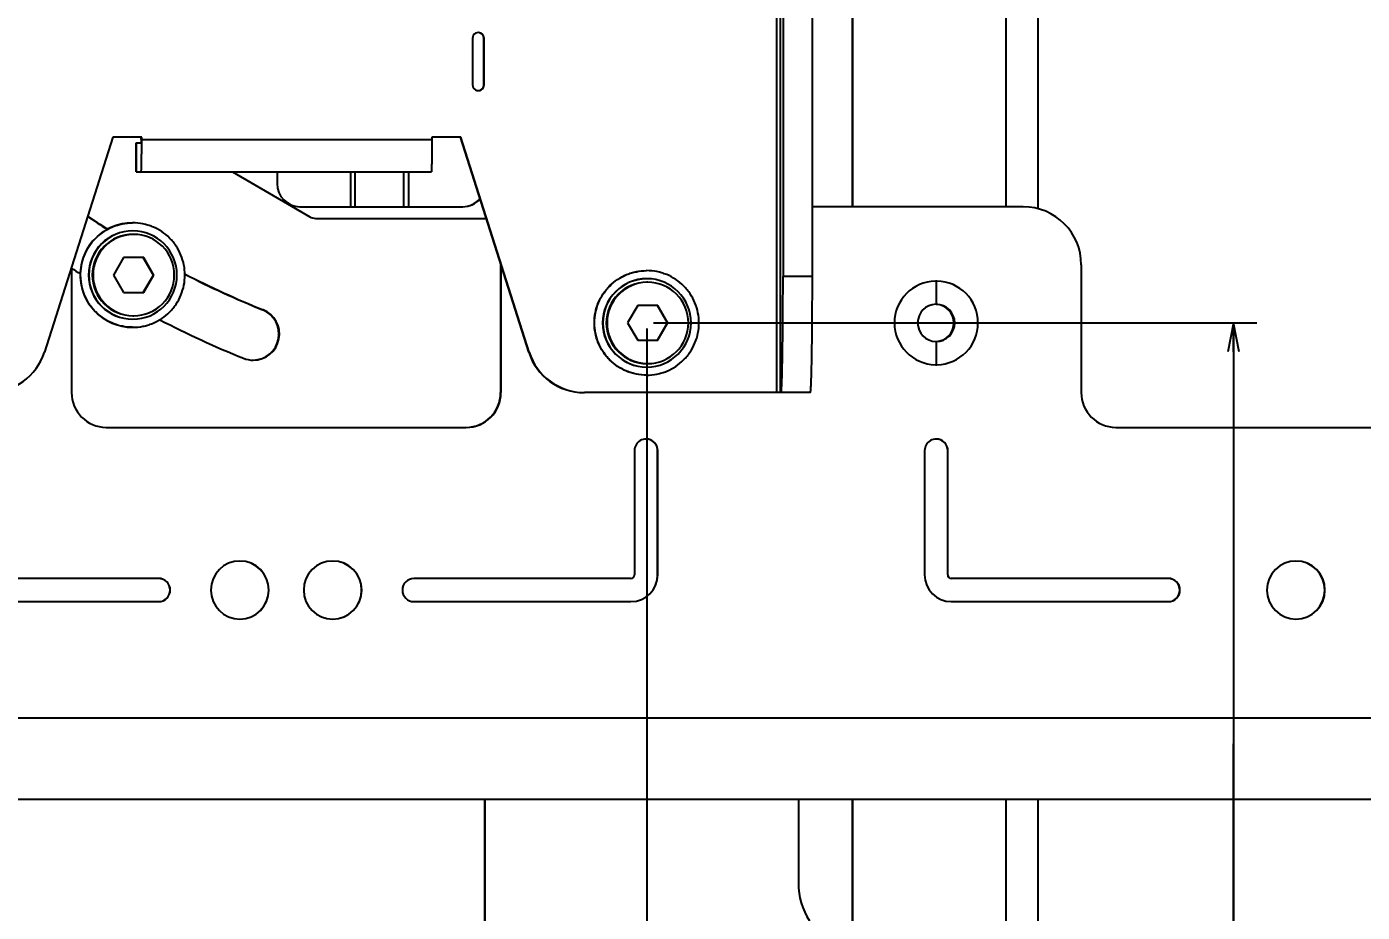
# Model space of a CAD drawing. Header units: millimetres. Extents: x 0 to 841, y 0 to 594.
# Drawn here: x 147.9 to 263, y 204.2 to 280.5 of the extents above; entities that cross this region are included whole.
import ezdxf

# ---------------------------------------------------------------- set-up
doc = ezdxf.new("R2010")
doc.units = ezdxf.units.MM
doc.header["$LTSCALE"] = 46.255
doc.layers.get('0').update_dxf_attribs({"linetype": 'CONTINUOUS'})
doc.layers.add('3_ALL_AXIS', color=7, linetype='CONTINUOUS')
doc.styles.get("Standard").update_dxf_attribs({"font": 'txt', "width": 0.8})
doc.dimstyles.new('DIMSTYLE_2', dxfattribs={"dimtxt": 2.5, "dimasz": 2.5, "dimexe": 2, "dimexo": 0.5, "dimtad": 1, "dimdec": 3, "dimdsep": 46, "dimtxsty": 'STANDARD', "dimblk": 'OPEN', "dimblk1": 'OPEN', "dimblk2": 'OPEN', "dimcen": 0.09, "dimadec": 0, "dimazin": 0, "dimtp": 0.5, "dimtm": 0.5, "dimtfac": 1, "dimtdec": 3, "dimtofl": 0, "dimtmove": 0, "dimatfit": 3, "dimldrblk": 'OPEN', "dimfxl": 1, "dimtolj": 1, "dimarcsym": 0})
doc.dimstyles.new('DIMSTYLE_3', dxfattribs={"dimtxt": 2.5, "dimasz": 2.5, "dimexe": 2, "dimexo": 0.5, "dimtad": 1, "dimdec": 3, "dimdsep": 46, "dimtxsty": 'STANDARD', "dimblk": 'OPEN', "dimblk1": 'OPEN', "dimblk2": 'OPEN', "dimcen": 0.09, "dimadec": 0, "dimazin": 0, "dimtp": 0.3, "dimtm": 0.3, "dimtfac": 1, "dimtdec": 3, "dimtofl": 0, "dimtmove": 0, "dimatfit": 3, "dimldrblk": 'OPEN', "dimfxl": 1, "dimtolj": 1, "dimarcsym": 0})

# ---------------------------------------------------------------- blocks, each defined once
blk = doc.blocks.new('_OPEN')
at = {"color": 0, "linetype": 'BYBLOCK'}
for p, q in [((0, 0), (-1, 0.2)), ((-1, -0.2), (0, 0)), ((-1, 0), (0, 0))]:
    blk.add_line(p, q, dxfattribs=at)
blk = doc.blocks.new('*D1')
at = {"color": 2, "linetype": 'CONTINUOUS'}
for p, q in [((99.41, 256.97), (99.41, 468.59)), ((241.39, 391.47), (241.39, 468.59)), ((99.41, 466.59), (170.4, 466.59)), ((241.39, 466.59), (170.4, 466.59))]:
    blk.add_line(p, q, dxfattribs=at)
at = {"color": 2, "linetype": 'CONTINUOUS', "xscale": 2.5, "yscale": 2.5, "zscale": 2.5, "rotation": 180}
blk.add_blockref('_OPEN', (99.41, 466.59), dxfattribs=at)
at = {"color": 2, "linetype": 'CONTINUOUS', "xscale": 2.5, "yscale": 2.5, "zscale": 2.5}
blk.add_blockref('_OPEN', (241.39, 466.59), dxfattribs=at)
at = {"color": 2, "linetype": 'CONTINUOUS', "insert": (168.4, 469.72), "char_height": 2.5, "width": 10, "attachment_point": 2, "line_spacing_factor": 0.9}
blk.add_mtext('142\\P[5.6]', dxfattribs=at)
blk = doc.blocks.new('*D2')
at = {"color": 2, "linetype": 'CONTINUOUS'}
for p, q in [((99.41, 255.97), (99.41, 153.51)), ((201.33, 254.47), (201.33, 153.51)), ((99.41, 155.51), (150.37, 155.51)), ((201.33, 155.51), (150.37, 155.51))]:
    blk.add_line(p, q, dxfattribs=at)
at = {"color": 2, "linetype": 'CONTINUOUS', "xscale": 2.5, "yscale": 2.5, "zscale": 2.5, "rotation": 180}
blk.add_blockref('_OPEN', (99.41, 155.51), dxfattribs=at)
at = {"color": 2, "linetype": 'CONTINUOUS', "xscale": 2.5, "yscale": 2.5, "zscale": 2.5}
blk.add_blockref('_OPEN', (201.33, 155.51), dxfattribs=at)
at = {"color": 2, "linetype": 'CONTINUOUS', "insert": (150.37, 158.63), "char_height": 2.5, "width": 6, "attachment_point": 2, "line_spacing_factor": 0.9}
blk.add_mtext('102\\P[4]', dxfattribs=at)
blk = doc.blocks.new('*D3')
at = {"color": 2, "linetype": 'CONTINUOUS'}
for p, q in [((201.9, 254.97), (253.87, 254.97)), ((251.87, 254.97), (251.87, 218.72)), ((251.87, 182.47), (251.87, 218.72)), ((251.87, 218.72), (251.87, 165.48)), ((220.48, 182.47), (253.87, 182.47))]:
    blk.add_line(p, q, dxfattribs=at)
at = {"color": 2, "linetype": 'CONTINUOUS', "xscale": 2.5, "yscale": 2.5, "zscale": 2.5}
for p, rotation in [((251.87, 254.97), 90), ((251.87, 182.47), 270)]:
    blk.add_blockref('_OPEN', p, dxfattribs=dict(at, rotation=rotation))
at = {"color": 2, "linetype": 'CONTINUOUS', "insert": (248.75, 173.48), "char_height": 2.5, "width": 10, "attachment_point": 3, "rotation": 90, "line_spacing_factor": 0.9}
blk.add_mtext('72,5\\P[2.9]', dxfattribs=at)
blk = doc.blocks.new('*D4')
at = {"color": 2, "linetype": 'CONTINUOUS'}
for p, q in [((98.93, 256.47), (45.31, 256.47)), ((47.31, 256.47), (47.31, 219.47)), ((47.31, 182.47), (47.31, 219.47)), ((215.98, 182.47), (45.31, 182.47))]:
    blk.add_line(p, q, dxfattribs=at)
at = {"color": 2, "linetype": 'CONTINUOUS', "xscale": 2.5, "yscale": 2.5, "zscale": 2.5}
for p, rotation in [((47.31, 256.47), 90), ((47.31, 182.47), 270)]:
    blk.add_blockref('_OPEN', p, dxfattribs=dict(at, rotation=rotation))
at = {"color": 2, "linetype": 'CONTINUOUS', "insert": (44.18, 216.47), "char_height": 2.5, "width": 10, "attachment_point": 2, "rotation": 90, "line_spacing_factor": 0.9}
blk.add_mtext('74\\P[2.9]', dxfattribs=at)
blk = doc.blocks.new('*D5')
at = {"color": 2, "linetype": 'CONTINUOUS'}
for p, q in [((99, 256.47), (35.38, 256.47)), ((37.38, 256.47), (37.38, 208.72)), ((37.38, 160.97), (37.38, 208.72)), ((209.21, 160.97), (35.38, 160.97))]:
    blk.add_line(p, q, dxfattribs=at)
at = {"color": 2, "linetype": 'CONTINUOUS', "xscale": 2.5, "yscale": 2.5, "zscale": 2.5}
for p, rotation in [((37.38, 256.47), 90), ((37.38, 160.97), 270)]:
    blk.add_blockref('_OPEN', p, dxfattribs=dict(at, rotation=rotation))
at = {"color": 2, "linetype": 'CONTINUOUS', "insert": (34.26, 207.72), "char_height": 2.5, "width": 10, "attachment_point": 2, "rotation": 90, "line_spacing_factor": 0.9}
blk.add_mtext('95,5\\P[3.8]', dxfattribs=at)
blk = doc.blocks.new('*D7')
at = {"color": 2, "linetype": 'CONTINUOUS'}
for p, q in [((117.52, 436.47), (24.79, 436.47)), ((26.79, 436.47), (26.79, 298.72)), ((26.79, 160.97), (26.79, 298.72)), ((209.21, 160.97), (24.79, 160.97))]:
    blk.add_line(p, q, dxfattribs=at)
at = {"color": 2, "linetype": 'CONTINUOUS', "xscale": 2.5, "yscale": 2.5, "zscale": 2.5}
for p, rotation in [((26.79, 436.47), 90), ((26.79, 160.97), 270)]:
    blk.add_blockref('_OPEN', p, dxfattribs=dict(at, rotation=rotation))
at = {"color": 2, "linetype": 'CONTINUOUS', "insert": (23.66, 297.72), "char_height": 2.5, "width": 12, "attachment_point": 2, "rotation": 90, "line_spacing_factor": 0.9}
blk.add_mtext('275,5\\P[10.8]', dxfattribs=at)

msp = doc.modelspace()

# ---------------------------------------------------------------- linework, layer by layer
at = {"color": 7, "linetype": 'CONTINUOUS'}
for p, q in [((213.05903, 324.96521), (213.05903, 258.96521)), ((215.55865, 324.96521), (215.55865, 258.96521)), ((219.00645, 318.96521), (219.00645, 264.96521)), ((219.05009, 318.96521), (219.05009, 264.96521)), ((232.24807, 318.96521), (232.24807, 264.96521)), ((234.99921, 319.12266), (234.99921, 264.80775)), ((212.80684, 289.01913), (212.80684, 248.96521)), ((212.50165, 288.31214), (212.50165, 248.96521)), ((186.30564, 279.46521), (186.30564, 275.46521)), ((187.29676, 275.46521), (187.29676, 279.46521)), ((187.30549, 279.46521), (187.29676, 279.46521)), ((187.30549, 275.46521), (187.30549, 279.46521)), ((187.30549, 275.46521), (187.29676, 275.46521)), ((155.31036, 270.96521), (149.4198, 252.44919)), ((157.80998, 270.96521), (155.31036, 270.96521)), ((157.33686, 267.96521), (157.33686, 270.46521)), ((157.33687, 270.46521), (157.76111, 270.46521)), ((157.33877, 270.46521), (157.33877, 267.96521)), ((157.76635, 270.76521), (157.76635, 270.96521)), ((157.80998, 270.76521), (157.80998, 270.96521)), ((157.80998, 270.76521), (182.80617, 270.76521)), ((182.80617, 270.96521), (182.80617, 270.76521)), ((185.30579, 270.96521), (182.80617, 270.96521)), ((191.15273, 252.44919), (185.26216, 270.96521)), ((191.19636, 252.44919), (185.30579, 270.96521)), ((157.33687, 267.96521), (182.75731, 267.96521)), ((165.64342, 267.96521), (172.28034, 264.10098)), ((169.47036, 267.96521), (169.47036, 266.96521)), ((171.47006, 264.96521), (185.46793, 264.96521)), ((233.75478, 264.96521), (215.55865, 264.96521)), ((172.78337, 263.96521), (187.4891, 263.96521)), ((156.25123, 260.5851), (155.38533, 259.0851)), ((157.98301, 260.5851), (156.25123, 260.5851)), ((158.81051, 259.0851), (157.94462, 260.5851)), ((158.84891, 259.0851), (157.98301, 260.5851)), ((151.76726, 259.82806), (151.76726, 248.96521)), ((155.38533, 259.0851), (156.25123, 257.5851)), ((157.94462, 257.5851), (158.81051, 259.0851)), ((157.98301, 257.5851), (158.84891, 259.0851)), ((158.84891, 259.0851), (158.81051, 259.0851)), ((188.72672, 259.96521), (188.72672, 248.96521)), ((188.72672, 259.96521), (188.76163, 259.96521)), ((188.76163, 259.96521), (188.76163, 248.96521)), ((215.55865, 258.96521), (213.05903, 258.96521)), ((238.75401, 259.96521), (238.75401, 248.96521)), ((226.25592, 258.56521), (226.25592, 256.56521)), ((156.25123, 257.5851), (157.98301, 257.5851)), ((200.53869, 256.46521), (199.67279, 254.96521)), ((202.27047, 256.46521), (200.53869, 256.46521)), ((203.09797, 254.96521), (202.23208, 256.46521)), ((203.13637, 254.96521), (202.27047, 256.46521)), ((199.67279, 254.96521), (200.53869, 253.46521)), ((202.23208, 253.46521), (203.09797, 254.96521)), ((202.27047, 253.46521), (203.13637, 254.96521)), ((203.13637, 254.96521), (203.09797, 254.96521)), ((200.53869, 253.46521), (202.27047, 253.46521)), ((226.25592, 253.36521), (226.25592, 251.36521)), ((191.19636, 252.44919), (191.15273, 252.44919)), ((188.76163, 248.96521), (188.72672, 248.96521)), ((215.38412, 248.96521), (195.96026, 248.96521)), ((154.76681, 245.96521), (185.76209, 245.96521)), ((241.75356, 245.96521), (272.74884, 245.96521)), ((200.25988, 243.96521), (200.25988, 233.26521)), ((202.25085, 233.26521), (202.25085, 243.96521)), ((202.25085, 243.96521), (202.25957, 243.96521)), ((202.25957, 233.26521), (202.25957, 243.96521)), ((225.25607, 243.96521), (225.25607, 233.26521)), ((227.24704, 233.26521), (227.24704, 243.96521)), ((227.24704, 243.96521), (227.25577, 243.96521)), ((227.25577, 233.26521), (227.25577, 243.96521)), ((159.26612, 232.96521), (140.56897, 232.96521)), ((199.95992, 232.96521), (181.26277, 232.96521)), ((202.25957, 233.26521), (202.25085, 233.26521)), ((227.24704, 233.26521), (227.25577, 233.26521)), ((246.25287, 232.96521), (227.55572, 232.96521)), ((140.56897, 230.96521), (159.26612, 230.96521)), ((181.26277, 230.96521), (199.95992, 230.96521)), ((227.55572, 230.96521), (246.25287, 230.96521)), ((121.27191, 220.96521), (394.23033, 220.96521)), ((120.97522, 213.96521), (394.15741, 213.96521)), ((187.33926, 213.96521), (187.33926, 186.62013)), ((187.38289, 213.96521), (187.38289, 186.62013)), ((214.37878, 213.96521), (214.37878, 206.73428)), ((219.00645, 213.96521), (219.00645, 187.66136)), ((219.05009, 213.96521), (219.05009, 187.66136)), ((232.24807, 213.96521), (232.24807, 169.96521)), ((234.99921, 213.96521), (234.99921, 169.96521))]:
    msp.add_line(p, q, dxfattribs=at)
at = {"color": 2, "linetype": 'CONTINUOUS'}
for p, q in [((176.19447, 264.96521), (176.19447, 267.96521)), ((180.39447, 264.96521), (180.39447, 267.96521))]:
    msp.add_line(p, q, dxfattribs=at)
at = {"color": 3, "linetype": 'CONTINUOUS'}
for p, q in [((226.18857, 258.56458), (226.18613, 258.56453)), ((226.21985, 256.5648), (226.2223, 256.56485)), ((226.25587, 256.56369), (226.25895, 256.56355)), ((226.2223, 253.36556), (226.21985, 253.36562)), ((226.25895, 253.36687), (226.25587, 253.36673)), ((226.18613, 251.36589), (226.18857, 251.36584))]:
    msp.add_line(p, q, dxfattribs=at)
at = {"color": 7, "linetype": 'CONTINUOUS'}
for centre, radius, start, end in [((186.80552, 279.46525), 0.49996, 359.9953457, 180.0046543), ((186.7968, 279.46525), 0.49996, 359.9955181, 88.9952236), ((186.80552, 275.46517), 0.49996, 179.9953457, 0.0046543), ((186.7968, 275.46517), 0.49996, 271.0047764, 0.0044819), ((171.47008, 266.96506), 1.99986, 179.9953022, 268.7492778), ((171.47006, 266.96393), 1.99872, 268.7491757, 269.9998577), ((185.46789, 266.96477), 1.99956, 270.0008954, 318.2113769), ((185.42426, 266.96478), 1.99958, 271.5028611, 319.6042421), ((233.75435, 259.96563), 4.99962, 359.9951387, 89.9951333), ((157.01627, 259.0855), 4.49964, 90.0047158, 178.6732813), ((157.02986, 259.09518), 4.48992, 90.0000047, 90.178119), ((172.78337, 264.96494), 0.99973, 239.7903204, 269.9997697), ((157.03047, 259.0851), 3.8001, 90.0091517, 269.9908483), ((157.04792, 259.0851), 3.8001, 90.2722597, 269.7277403), ((157.04787, 259.0851), 3.50009, 90.0091559, 269.9908441), ((157.04731, 259.09389), 3.79121, 90.0000107, 90.2636863), ((157.0467, 259.0851), 3.8001, 270.0091559, 89.9908441), ((193.72734, 259.9652), 5.00062, 178.787851, 179.9999212), ((157.01629, 259.08473), 4.49968, 178.6635446, 269.9949811), ((201.31732, 254.97529), 4.48992, 90.0000047, 90.178119), ((201.31793, 254.96521), 3.8001, 90.0091517, 269.9908483), ((201.33538, 254.96521), 3.8001, 90.2722597, 269.7277403), ((201.33533, 254.96521), 3.50009, 90.0091559, 269.9908441), ((201.33477, 254.974), 3.79121, 90.0000107, 90.2636863), ((201.33416, 254.96521), 3.8001, 270.0091559, 89.9908441), ((226.25618, 254.96521), 1.60004, 91.1958326, 91.3009221), ((226.18611, 254.96565), 1.59956, 86.7853979, 87.8564616), ((157.02986, 259.07502), 4.48992, 269.821881, 269.9999953), ((157.04731, 259.07631), 3.79121, 269.7363137, 269.9999893), ((226.25618, 254.96521), 1.60004, 268.6990779, 268.8041674), ((226.18611, 254.96476), 1.59956, 272.1435384, 273.2146021), ((144.65564, 253.9645), 4.99932, 270.002955, 342.3559405), ((195.91689, 253.9645), 4.99932, 197.6440595, 269.997045), ((195.96052, 253.96451), 4.99932, 197.6441015, 269.496958), ((201.33477, 254.95642), 3.79121, 269.7363137, 269.9999893), ((201.31732, 254.95513), 4.48992, 269.821881, 269.9999953), ((154.76707, 248.96496), 2.99978, 179.9952118, 269.3283521), ((185.72692, 248.96496), 2.99978, 270.6716479, 0.0047882), ((185.76183, 248.96495), 2.99977, 270.0048644, 0.0048637), ((195.96026, 253.96156), 4.99636, 269.4996631, 269.9999801), ((241.75382, 248.96496), 2.99978, 179.9952118, 269.3283521), ((154.76681, 248.96354), 2.99833, 269.3329827, 269.9999698), ((241.75356, 248.96354), 2.99833, 269.3329827, 269.9999698), ((201.25964, 243.96529), 0.99992, 359.9951473, 180.0048527), ((201.25091, 243.96529), 0.99993, 359.9952033, 89.4950606), ((226.25583, 243.96529), 0.99992, 359.9951473, 180.0048527), ((226.24711, 243.96529), 0.99993, 359.9952033, 89.4950606), ((159.26596, 231.96521), 1.00002, 270.009072, 89.990928), ((159.25724, 231.96521), 1.00002, 270.509084, 89.490916), ((181.26293, 231.96521), 1.00002, 90.5090459, 269.990892), ((181.26277, 231.96616), 0.99905, 90.0000238, 90.5004371), ((199.951, 233.26501), 2.29983, 270.2222844, 0.0048389), ((199.95973, 233.26501), 2.29982, 270.0048644, 0.0048637), ((199.9599, 233.26518), 0.29998, 270.0046669, 0.0046663), ((227.55592, 233.26501), 2.29982, 179.9951363, 269.9951356), ((227.54702, 233.26518), 0.29998, 179.9953337, 269.9953331), ((227.55574, 233.26518), 0.29998, 179.9953337, 269.9953331), ((246.25271, 231.96521), 1.00002, 270.009072, 89.990928), ((246.24399, 231.96521), 1.00002, 270.509084, 89.490916), ((220.37944, 206.73424), 6.00066, 179.999706, 212.8512815)]:
    msp.add_arc(centre, radius, start, end, dxfattribs=at)
at = {"color": 3, "linetype": 'CONTINUOUS'}
for centre, radius, start, end in [((226.2565, 254.96521), 3.6001, 91.1201277, 268.8798723), ((226.25592, 254.96672), 3.59849, 88.9275896, 91.0724104), ((226.25533, 254.96521), 3.6001, 271.0811926, 88.9188074), ((226.25618, 254.96521), 1.60004, 91.3009221, 268.6990779), ((226.25592, 254.96603), 1.59918, 90.0001127, 91.2047745), ((226.25566, 254.96521), 1.60004, 270.0090728, 89.9909272), ((226.18584, 254.96521), 1.60004, 272.6186433, 87.3813567), ((226.25592, 254.96439), 1.59918, 268.7952255, 269.9998873), ((226.25592, 254.9637), 3.59849, 268.9275896, 271.0724104)]:
    msp.add_arc(centre, radius, start, end, dxfattribs=at)
at = {"color": 7, "linetype": 'CONTINUOUS'}
for points, knots in [([(157.76635, 270.76521), (157.76635, 270.7457), (157.76629, 270.70743), (157.766, 270.65187), (157.76553, 270.60067), (157.76499, 270.56164), (157.76447, 270.53405), (157.76406, 270.51657), (157.76363, 270.50148), (157.76318, 270.48893), (157.76271, 270.47906), (157.76229, 270.47249), (157.76193, 270.46872), (157.76168, 270.46682), (157.76147, 270.46588), (157.76126, 270.46521), (157.76111, 270.46521)], [0, 0, 0, 0, 0.194962534, 0.382427651, 0.555204594, 0.706654737, 0.77252575, 0.830961243, 0.881400399, 0.923359235, 0.956436564, 0.980322803, 0.98875128, 0.994814983, 0.998522688, 1, 1, 1, 1]), ([(157.76111, 267.96521), (157.7616, 267.96521), (157.76275, 267.96642), (157.76438, 267.97087), (157.76646, 267.9809), (157.76864, 267.99767), (157.77094, 268.0212), (157.77321, 268.05128), (157.77549, 268.08792), (157.77774, 268.13099), (157.77995, 268.18042), (157.78213, 268.23607), (157.7851, 268.32231), (157.78859, 268.44456), (157.79238, 268.60772), (157.79589, 268.79166), (157.79907, 268.99461), (157.8019, 269.2146), (157.80434, 269.44953), (157.8071, 269.78598), (157.80938, 270.22595), (157.80998, 270.58312), (157.80998, 270.76521)], [0, 0, 0, 0, 0.000523214, 0.001522144, 0.005229881, 0.011293504, 0.019721046, 0.030499689, 0.043607087, 0.059013753, 0.076683547, 0.096574779, 0.118640172, 0.169076675, 0.227509768, 0.293378057, 0.366048058, 0.444820731, 0.52893803, 0.617590222, 0.805050547, 1, 1, 1, 1]), ([(182.80617, 270.76521), (182.80617, 270.58312), (182.80557, 270.22595), (182.80329, 269.78598), (182.80053, 269.44953), (182.79809, 269.2146), (182.79526, 268.99461), (182.79208, 268.79166), (182.78858, 268.60772), (182.78479, 268.44456), (182.78129, 268.32231), (182.77832, 268.23607), (182.77615, 268.18042), (182.77393, 268.13099), (182.77168, 268.08792), (182.76941, 268.05128), (182.76713, 268.0212), (182.76483, 267.99767), (182.76266, 267.9809), (182.76057, 267.97087), (182.75895, 267.96642), (182.7578, 267.96521), (182.75731, 267.96521)], [0, 0, 0, 0, 0.194949453, 0.382409778, 0.47106197, 0.555179269, 0.633951942, 0.706621943, 0.772490232, 0.830923325, 0.881359828, 0.903425221, 0.923316453, 0.940986247, 0.956392913, 0.969500311, 0.980278954, 0.988706496, 0.994770119, 0.998477856, 0.999476786, 1, 1, 1, 1]), ([(157.0159, 254.58512), (156.72247, 254.58603), (156.2807, 254.63085), (155.71084, 254.7753), (155.15761, 254.97473), (154.50679, 255.32431), (153.93662, 255.79413), (153.5424, 256.23051), (153.19267, 256.70329), (152.84493, 257.3553), (152.58834, 258.20327), (152.50165, 259.0851), (152.58834, 259.96693), (152.84493, 260.8149), (153.19267, 261.46691), (153.5424, 261.93969), (153.93662, 262.37607), (154.50679, 262.84589), (155.15761, 263.19547), (155.71084, 263.3949), (156.2807, 263.53935), (156.72247, 263.58417), (157.0159, 263.58508)], [0, 0, 0, 0, 0.062477384, 0.09375287, 0.125029341, 0.187507819, 0.249988076, 0.281266435, 0.312545244, 0.375029048, 0.437514159, 0.5, 0.562485841, 0.624970952, 0.687454756, 0.718733565, 0.750011924, 0.812492181, 0.874970659, 0.906247131, 0.937522616, 1, 1, 1, 1]), ([(157.02986, 254.5851), (157.32387, 254.5851), (157.76665, 254.62872), (158.33801, 254.77196), (158.89283, 254.97044), (159.5457, 255.31932), (160.11782, 255.78909), (160.51346, 256.22575), (160.86448, 256.69903), (161.21355, 257.35201), (161.47115, 258.20152), (161.55819, 259.0851), (161.47115, 259.96868), (161.21355, 260.81819), (160.86448, 261.47117), (160.51346, 261.94444), (160.11782, 262.38111), (159.5457, 262.85088), (158.89283, 263.19976), (158.33801, 263.39824), (157.76665, 263.54148), (157.32387, 263.5851), (157.02986, 263.5851)], [0, 0, 0, 0, 0.062476926, 0.093752499, 0.12502912, 0.187507578, 0.249987817, 0.281266315, 0.312545266, 0.375029058, 0.437514163, 0.5, 0.562485837, 0.624970942, 0.687454734, 0.718733685, 0.750012183, 0.812492422, 0.87497088, 0.906247501, 0.937523075, 1, 1, 1, 1]), ([(201.30336, 250.46521), (201.00935, 250.46521), (200.56657, 250.50883), (199.9952, 250.65207), (199.44039, 250.85054), (198.78752, 251.19943), (198.21539, 251.6692), (197.81976, 252.10586), (197.46873, 252.57914), (197.11967, 253.23212), (196.86207, 254.08163), (196.77503, 254.96521), (196.86207, 255.84879), (197.11967, 256.69829), (197.46873, 257.35128), (197.81976, 257.82455), (198.21539, 258.26122), (198.78752, 258.73098), (199.44039, 259.07987), (199.9952, 259.27834), (200.56657, 259.42159), (201.00935, 259.46521), (201.30336, 259.46521)], [0, 0, 0, 0, 0.062476926, 0.093752499, 0.12502912, 0.187507578, 0.249987817, 0.281266315, 0.312545266, 0.375029058, 0.437514163, 0.5, 0.562485837, 0.624970942, 0.687454734, 0.718733685, 0.750012183, 0.812492422, 0.87497088, 0.906247501, 0.937523075, 1, 1, 1, 1]), ([(201.30336, 250.46523), (201.00993, 250.46614), (200.56816, 250.51096), (199.9983, 250.65541), (199.44507, 250.85483), (198.79424, 251.20442), (198.22408, 251.67424), (197.82986, 252.11062), (197.48013, 252.5834), (197.13239, 253.23541), (196.8758, 254.08337), (196.78911, 254.96521), (196.8758, 255.84704), (197.13239, 256.695), (197.48013, 257.34702), (197.82986, 257.8198), (198.22408, 258.25618), (198.79424, 258.726), (199.44507, 259.07558), (199.9983, 259.275), (200.56816, 259.41946), (201.00993, 259.46427), (201.30336, 259.46519)], [0, 0, 0, 0, 0.062477384, 0.09375287, 0.125029341, 0.187507819, 0.249988076, 0.281266435, 0.312545244, 0.375029048, 0.437514159, 0.5, 0.562485841, 0.624970952, 0.687454756, 0.718733565, 0.750011924, 0.812492181, 0.874970659, 0.906247131, 0.937522616, 1, 1, 1, 1]), ([(201.31732, 250.46521), (201.61133, 250.46521), (202.05411, 250.50883), (202.62547, 250.65207), (203.18029, 250.85054), (203.83316, 251.19943), (204.40528, 251.6692), (204.80092, 252.10586), (205.15194, 252.57914), (205.50101, 253.23212), (205.75861, 254.08163), (205.84565, 254.96521), (205.75861, 255.84879), (205.50101, 256.69829), (205.15194, 257.35128), (204.80092, 257.82455), (204.40528, 258.26122), (203.83316, 258.73098), (203.18029, 259.07987), (202.62547, 259.27834), (202.05411, 259.42159), (201.61133, 259.46521), (201.31732, 259.46521)], [0, 0, 0, 0, 0.062476926, 0.093752499, 0.12502912, 0.187507578, 0.249987817, 0.281266315, 0.312545266, 0.375029058, 0.437514163, 0.5, 0.562485837, 0.624970942, 0.687454734, 0.718733685, 0.750012183, 0.812492422, 0.87497088, 0.906247501, 0.937523075, 1, 1, 1, 1]), ([(212.8845, 248.96521), (212.88625, 248.96521), (212.8889, 248.96797), (212.89118, 248.97232), (212.89437, 248.98036), (212.89796, 248.99415), (212.90425, 249.02618), (212.91139, 249.08124), (212.91958, 249.16514), (212.92771, 249.27263), (212.93584, 249.40345), (212.94387, 249.5573), (212.95178, 249.73381), (212.95955, 249.93256), (212.96715, 250.15306), (212.97456, 250.3948), (212.98452, 250.75782), (212.99618, 251.25989), (213.0087, 251.91682), (213.02006, 252.64163), (213.03016, 253.42733), (213.03888, 254.26636), (213.04613, 255.15065), (213.05185, 256.07168), (213.0574, 257.34729), (213.05903, 258.31491), (213.05903, 258.96521)], [0, 0, 0, 0, 0.000523213, 0.000955943, 0.001524236, 0.003087662, 0.005234627, 0.011298285, 0.019725721, 0.030504331, 0.04361171, 0.059018229, 0.076687959, 0.096579119, 0.118644337, 0.142830857, 0.169080715, 0.227513517, 0.293381446, 0.366051118, 0.444823404, 0.528940253, 0.617592031, 0.709925353, 0.805051333, 1, 1, 1, 1]), ([(215.55865, 258.96521), (215.55865, 258.31491), (215.55702, 257.34729), (215.55147, 256.07168), (215.54575, 255.15065), (215.5385, 254.26636), (215.52978, 253.42733), (215.51968, 252.64163), (215.50832, 251.91682), (215.4958, 251.25989), (215.48414, 250.75782), (215.47418, 250.3948), (215.46677, 250.15306), (215.45917, 249.93256), (215.4514, 249.73381), (215.44349, 249.5573), (215.43546, 249.40345), (215.42733, 249.27263), (215.4192, 249.16514), (215.41101, 249.08124), (215.40387, 249.02618), (215.39758, 248.99415), (215.39399, 248.98036), (215.39079, 248.97232), (215.38852, 248.96797), (215.38587, 248.96521), (215.38412, 248.96521)], [0, 0, 0, 0, 0.194948667, 0.290074647, 0.382407969, 0.471059747, 0.555176596, 0.633948882, 0.706618554, 0.772486483, 0.830919286, 0.857169143, 0.881355663, 0.903420881, 0.923312041, 0.940981771, 0.95638829, 0.969495669, 0.980274279, 0.988701715, 0.994765373, 0.996912338, 0.998475764, 0.999044057, 0.999476787, 1, 1, 1, 1])]:
    msp.add_open_spline(points, degree=3, knots=knots, dxfattribs=at)
at = {"layer": '3_ALL_AXIS', "color": 7, "linetype": 'CONTINUOUS'}
for p, q in [((175.79447, 267.96521), (175.79447, 264.96521)), ((180.79447, 267.96521), (180.79447, 264.96521)), ((168.2647, 256.09511), (168.22107, 256.09511)), ((226.22278, 256.56487), (226.21985, 256.5648)), ((226.21985, 253.36562), (226.22278, 253.36555))]:
    msp.add_line(p, q, dxfattribs=at)
for centre, radius, start, end in [((198.47174, 330.95345), 80.73964, 235.8428541, 237.2860221), ((198.51544, 330.95355), 80.73977, 235.8121048, 237.2690351), ((157.11769, 259.0851), 3.5001, 91.1519531, 268.8480469), ((157.11713, 259.09106), 3.49404, 90.0001959, 91.1447825), ((157.11656, 259.0851), 3.50009, 270.009157, 89.990843), ((198.51303, 330.94876), 85.23423, 236.7398698, 237.3418801), ((198.51151, 330.9471), 80.73221, 242.7346474, 247.9969418), ((198.46788, 330.9471), 80.73221, 242.7697589, 247.9969419), ((201.40515, 254.96521), 3.5001, 91.1519531, 268.8480469), ((201.40459, 254.97117), 3.49404, 90.0001959, 91.1447825), ((201.40402, 254.96521), 3.50009, 270.009157, 89.990843), ((157.11713, 259.07914), 3.49404, 268.8552175, 269.9998041), ((167.42157, 254.00896), 2.25008, 270.0098281, 67.9936045), ((167.37793, 254.00896), 2.25009, 271.1920646, 67.9934702), ((226.25618, 254.96521), 1.60004, 91.3009223, 268.6990777), ((226.25592, 254.96601), 1.5992, 90.000107, 91.1872884), ((226.22075, 254.96521), 1.60004, 271.2591436, 88.7132867), ((226.25566, 254.96521), 1.60004, 270.0090748, 89.9909252), ((198.51162, 330.94609), 85.23122, 242.6562735, 247.9969416), ((226.25592, 254.96441), 1.5992, 268.8127116, 269.999893), ((167.42197, 254.00831), 2.24936, 247.9968552, 269.9996928), ((201.40459, 254.95925), 3.49404, 268.8552175, 269.9998041), ((166.26527, 231.96542), 2.49981, 90.0048643, 180.0048636), ((166.26484, 231.96542), 2.49981, 359.9951364, 89.9951357), ((166.25612, 231.96542), 2.49981, 359.9951604, 89.7950973), ((174.26405, 231.96542), 2.49981, 90.0048643, 180.0048636), ((174.26363, 231.96542), 2.49981, 359.9951364, 89.9951357), ((174.2549, 231.96542), 2.49981, 359.9951604, 89.7950973), ((257.25141, 231.96542), 2.49981, 90.0048643, 180.0048636), ((257.25098, 231.96542), 2.49981, 359.9951364, 89.9951357), ((257.24226, 231.96542), 2.49981, 359.9951604, 89.7950973), ((166.26527, 231.965), 2.49981, 179.9951364, 269.9951357), ((166.25612, 231.965), 2.49981, 270.2049027, 0.0048396), ((166.26484, 231.965), 2.49981, 270.0048643, 0.0048636), ((174.26405, 231.965), 2.49981, 179.9951364, 269.9951357), ((174.2549, 231.965), 2.49981, 270.2049027, 0.0048396), ((174.26363, 231.965), 2.49981, 270.0048643, 0.0048636), ((257.25141, 231.965), 2.49981, 179.9951364, 269.9951357), ((257.24226, 231.965), 2.49981, 270.2049027, 0.0048396), ((257.25098, 231.965), 2.49981, 270.0048643, 0.0048636)]:
    msp.add_arc(centre, radius, start, end, dxfattribs=at)

# ---------------------------------------------------------------- dimensions: what is measured, and where the dimension line sits
at = {"color": 2, "linetype": 'CONTINUOUS'}
for base, p1, p2, angle, dimstyle, picture, middle in [((99.41025, 466.5912), (241.38863, 390.96521), (99.41025, 256.46521), 180, 'DIMSTYLE_2', '*D1', (170.39944, 466.5912)), ((26.7876, 436.46521), (209.71103, 160.96521), (118.0166, 436.46521), 90, 'DIMSTYLE_2', '*D7', (26.7876, 298.71521)), ((37.38055, 256.46521), (209.71103, 160.96521), (99.49752, 256.46521), 90, 'DIMSTYLE_3', '*D5', (37.38055, 208.71521)), ((47.30554, 256.46521), (216.4797, 182.46521), (99.42771, 256.46521), 90, 'DIMSTYLE_3', '*D4', (47.30554, 219.46521)), ((99.41025, 155.50584), (201.33477, 254.96521), (99.41025, 256.46521), 180, 'DIMSTYLE_3', '*D2', (150.37251, 155.50584)), ((251.87368, 254.96521), (219.97916, 182.46521), (201.40458, 254.96521), 90, 'DIMSTYLE_3', '*D3', (251.87368, 170.47897))]:
    dim = msp.add_linear_dim(base=base, p1=p1, p2=p2, angle=angle, dimstyle=dimstyle, dxfattribs=at)
    dim.commit()
    dim.dimension.update_dxf_attribs({"geometry": picture, "text_midpoint": middle, "dimtype": 160})

doc.saveas('drawing.dxf')
